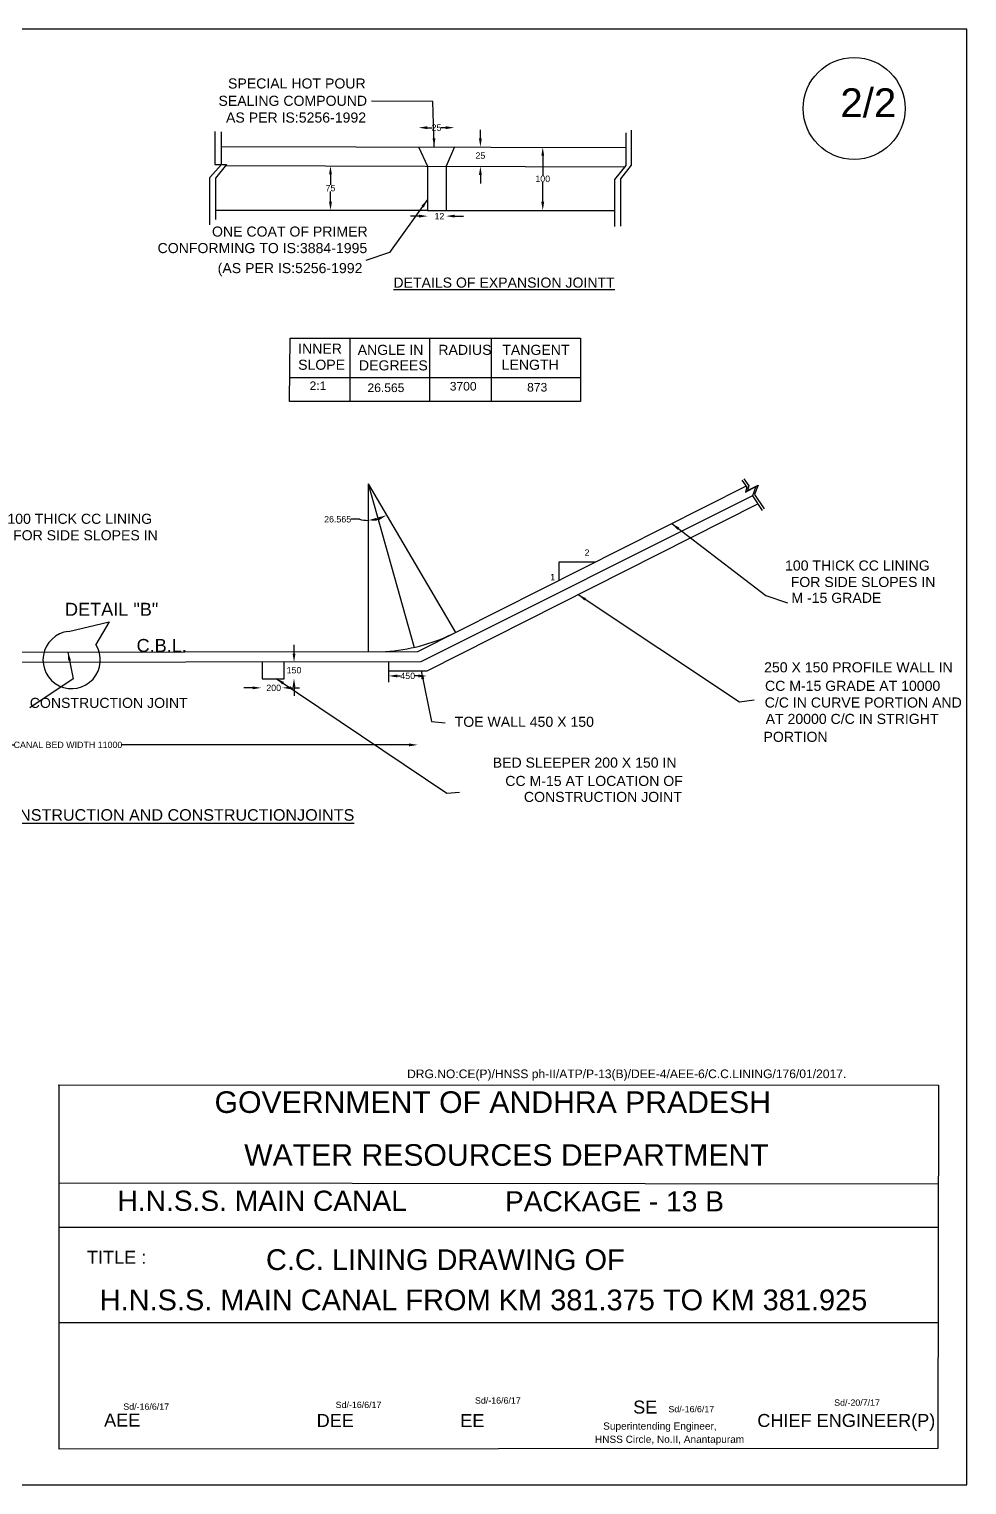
# Model space of a CAD drawing. Header units: millimetres. Extents: x 593 to 8838, y 614 to 5667.
# Drawn here: x 5581 to 8838, y 614 to 5667 of the extents above; entities that cross this region are included whole.
import ezdxf

# ---------------------------------------------------------------- set-up
doc = ezdxf.new("R2010")
doc.units = ezdxf.units.MM
doc.header["$MEASUREMENT"] = 0
for name, color, linetype in [('DIMENSION', 7, 'Continuous'), ('DRAWING', 2, 'Continuous'), ('TEXT', 7, 'Continuous')]:
    doc.layers.add(name, color=color, linetype=linetype)
doc.styles.get("Standard").update_dxf_attribs({"font": 'arial.ttf', "height": 22})
doc.dimstyles.get("Standard").update_dxf_attribs({"dimtxt": 200, "dimasz": 110, "dimexe": 0.18, "dimexo": 0.0625, "dimgap": 0.09, "dimtad": 0, "dimtih": 1, "dimtoh": 1, "dimdec": 0, "dimzin": 0, "dimdsep": 46, "dimtxsty": 'Standard', "dimblk": 'OBLIQUE', "dimcen": 0.09, "dimse1": 1, "dimse2": 1, "dimadec": 0, "dimazin": 0, "dimtfac": 1, "dimtdec": 0, "dimtofl": 0, "dimtmove": 0, "dimatfit": 3, "dimfxl": 1, "dimtolj": 1, "dimtzin": 0, "dimarcsym": 0})

# ---------------------------------------------------------------- blocks, each defined once
blk = doc.blocks.new('*D60')
at = {"layer": 'Defpoints', "color": 0}
for p in [(6625.7, 5192.7), (6625.7, 5037.9), (6628, 5037.9)]:
    blk.add_point(p, dxfattribs=at)
at = {"layer": 'DIMENSION', "color": 0, "lineweight": -2}
for p, q in [((6628, 5162.7), (6628, 5126.6)), ((6628, 5067.9), (6628, 5104))]:
    blk.add_line(p, q, dxfattribs=at)
at = {"layer": 'DIMENSION', "color": 0}
for points in [[(6623, 5162.7), (6633, 5162.7), (6628, 5192.7)], [(6623, 5067.9), (6633, 5067.9), (6628, 5037.9)]]:
    blk.add_solid(points, dxfattribs=at)
at = {"layer": 'DIMENSION', "color": 0, "insert": (6628, 5115.3), "char_height": 22, "attachment_point": 5}
blk.add_mtext('\\A1;75', dxfattribs=at)
blk = doc.blocks.new('*D61')
at = {"layer": 'Defpoints', "color": 0}
for p in [(7058.5, 5325.1), (6933.9, 5258.6), (7058.5, 5258.3)]:
    blk.add_point(p, dxfattribs=at)
at = {"layer": 'DIMENSION', "color": 0, "lineweight": -2}
for p, q in [((6963.9, 5325.1), (6980.1, 5325.1)), ((7028.5, 5325.1), (7012.4, 5325.1))]:
    blk.add_line(p, q, dxfattribs=at)
at = {"layer": 'DIMENSION', "color": 0}
for points in [[(6963.9, 5330.1), (6963.9, 5320.1), (6933.9, 5325.1)], [(7028.5, 5330.1), (7028.5, 5320.1), (7058.5, 5325.1)]]:
    blk.add_solid(points, dxfattribs=at)
at = {"layer": 'DIMENSION', "color": 0, "insert": (6996.2, 5325.1), "char_height": 22, "attachment_point": 5}
blk.add_mtext('\\A1;25', dxfattribs=at)
blk = doc.blocks.new('*D62')
at = {"layer": 'Defpoints', "color": 0}
for p in [(7143.8, 5258), (7143.6, 5190.9), (7148.6, 5190.9)]:
    blk.add_point(p, dxfattribs=at)
at = {"layer": 'DIMENSION', "color": 0, "lineweight": -2}
for p, q in [((7148.6, 5288), (7148.6, 5318)), ((7148.6, 5160.9), (7148.6, 5130.9))]:
    blk.add_line(p, q, dxfattribs=at)
at = {"layer": 'DIMENSION', "color": 0}
for points in [[(7143.6, 5288), (7153.6, 5288), (7148.6, 5258)], [(7143.6, 5160.9), (7153.6, 5160.9), (7148.6, 5190.9)]]:
    blk.add_solid(points, dxfattribs=at)
at = {"layer": 'DIMENSION', "color": 0, "insert": (7148.6, 5228), "char_height": 22, "attachment_point": 5}
blk.add_mtext('\\A1;25', dxfattribs=at)
blk = doc.blocks.new('*D63')
at = {"layer": 'Defpoints', "color": 0}
for p in [(7369.3, 5257.5), (7365.2, 5037.9), (7369.3, 5037.9)]:
    blk.add_point(p, dxfattribs=at)
at = {"layer": 'DIMENSION', "color": 0, "lineweight": -2}
for p, q in [((7365.2, 5227.5), (7365.2, 5159)), ((7365.2, 5067.9), (7365.2, 5136.4))]:
    blk.add_line(p, q, dxfattribs=at)
at = {"layer": 'DIMENSION', "color": 0}
for points in [[(7360.2, 5227.5), (7370.2, 5227.5), (7365.2, 5257.5)], [(7360.2, 5067.9), (7370.2, 5067.9), (7365.2, 5037.9)]]:
    blk.add_solid(points, dxfattribs=at)
at = {"layer": 'DIMENSION', "color": 0, "insert": (7365.2, 5147.7), "char_height": 22, "attachment_point": 5}
blk.add_mtext('\\A1;100', dxfattribs=at)
blk = doc.blocks.new('*D64')
at = {"layer": 'Defpoints', "color": 0}
for p in [(6965.5, 5037.9), (7029.7, 5037.9), (7029.7, 5018.1)]:
    blk.add_point(p, dxfattribs=at)
at = {"layer": 'DIMENSION', "color": 0, "lineweight": -2}
for p, q in [((6935.5, 5018.1), (6905.5, 5018.1)), ((7059.7, 5018.1), (7089.7, 5018.1))]:
    blk.add_line(p, q, dxfattribs=at)
at = {"layer": 'DIMENSION', "color": 0}
for points in [[(6935.5, 5023.1), (6935.5, 5013.1), (6965.5, 5018.1)], [(7059.7, 5023.1), (7059.7, 5013.1), (7029.7, 5018.1)]]:
    blk.add_solid(points, dxfattribs=at)
at = {"layer": 'DIMENSION', "color": 0, "insert": (7006.5, 5018.1), "char_height": 22, "attachment_point": 5}
blk.add_mtext('\\A1;12', dxfattribs=at)
blk = doc.blocks.new('*D68')
at = {"layer": 'Defpoints', "color": 0}
for p in [(6387.5, 3403.5), (6460.7, 3403.5), (6460.7, 3380.5)]:
    blk.add_point(p, dxfattribs=at)
at = {"layer": 'DIMENSION', "color": 0, "lineweight": -2}
for p, q in [((6357.5, 3380.5), (6327.5, 3380.5)), ((6490.7, 3380.5), (6520.7, 3380.5))]:
    blk.add_line(p, q, dxfattribs=at)
at = {"layer": 'DIMENSION', "color": 0}
for points in [[(6357.5, 3385.5), (6357.5, 3375.5), (6387.5, 3380.5)], [(6490.7, 3385.5), (6490.7, 3375.5), (6460.7, 3380.5)]]:
    blk.add_solid(points, dxfattribs=at)
at = {"layer": 'DIMENSION', "color": 0, "insert": (6430.7, 3380.5), "char_height": 22, "attachment_point": 5}
blk.add_mtext('\\A1;200', dxfattribs=at)
blk = doc.blocks.new('*D69')
at = {"layer": 'Defpoints', "color": 0}
for p in [(6464.9, 3469.7), (6465.5, 3413.3), (6501.3, 3413.3)]:
    blk.add_point(p, dxfattribs=at)
at = {"layer": 'DIMENSION', "color": 0, "lineweight": -2}
for p, q in [((6501.3, 3499.7), (6501.3, 3529.7)), ((6501.3, 3383.3), (6501.3, 3353.3))]:
    blk.add_line(p, q, dxfattribs=at)
at = {"layer": 'DIMENSION', "color": 0}
for points in [[(6496.3, 3499.7), (6506.3, 3499.7), (6501.3, 3469.7)], [(6496.3, 3383.3), (6506.3, 3383.3), (6501.3, 3413.3)]]:
    blk.add_solid(points, dxfattribs=at)
at = {"layer": 'DIMENSION', "color": 0, "insert": (6501.3, 3441.5), "char_height": 22, "attachment_point": 5}
blk.add_mtext('\\A1;150', dxfattribs=at)
blk = doc.blocks.new('*D70')
at = {"layer": 'Defpoints', "color": 0}
for p in [(6829.8, 3415.8), (6962.6, 3421.8), (6962.6, 3418.1)]:
    blk.add_point(p, dxfattribs=at)
at = {"layer": 'DIMENSION', "color": 0, "lineweight": -2}
for p, q in [((6859.8, 3421.8), (6871.4, 3421.8)), ((6932.6, 3421.8), (6921, 3421.8))]:
    blk.add_line(p, q, dxfattribs=at)
at = {"layer": 'DIMENSION', "color": 0}
for points in [[(6859.8, 3426.8), (6859.8, 3416.8), (6829.8, 3421.8)], [(6932.6, 3426.8), (6932.6, 3416.8), (6962.6, 3421.8)]]:
    blk.add_solid(points, dxfattribs=at)
at = {"layer": 'DIMENSION', "color": 0, "insert": (6896.2, 3421.8), "char_height": 22, "attachment_point": 5}
blk.add_mtext('\\A1;450', dxfattribs=at)
blk = doc.blocks.new('*D71')
at = {"layer": 'Defpoints', "color": 0}
for p in [(4501.7, 3502.8), (6930.8, 3506.6), (6930.8, 3182.4)]:
    blk.add_point(p, dxfattribs=at)
at = {"layer": 'DIMENSION', "color": 0, "lineweight": -2}
for p, q in [((4531.7, 3182.4), (5528.9, 3182.4)), ((6900.8, 3182.4), (5903.6, 3182.4))]:
    blk.add_line(p, q, dxfattribs=at)
at = {"layer": 'DIMENSION', "color": 0}
for points in [[(4531.7, 3187.4), (4531.7, 3177.4), (4501.7, 3182.4)], [(6900.8, 3187.4), (6900.8, 3177.4), (6930.8, 3182.4)]]:
    blk.add_solid(points, dxfattribs=at)
at = {"layer": 'DIMENSION', "color": 0, "insert": (5716.2, 3182.4), "char_height": 22, "attachment_point": 5}
blk.add_mtext('\\A1;CANAL BED WIDTH 11000', dxfattribs=at)
blk = doc.blocks.new('*D86')
at = {"layer": 'Defpoints', "color": 0}
for p in [(6758.5, 4088.3), (6758.5, 4088.3), (6802.4, 3969.9), (7061.8, 3572.6), (6759.4, 3506.4)]:
    blk.add_point(p, dxfattribs=at)
at = {"layer": 'DIMENSION', "color": 0, "lineweight": -2}
blk.add_line((6728.9, 3965.5), (6698.9, 3965.5), dxfattribs=at)
for start, end in [(256.4447, 270.0903), (283.7358, 286.8221)]:
    blk.add_arc((6758.5, 4088.3), 126.3, start, end, dxfattribs=at)
at = {"layer": 'DIMENSION', "color": 0}
for points in [[(6789.1, 3960.6), (6787.9, 3970.6), (6758.7, 3962)], [(6793, 3972), (6797, 3962.8), (6822.5, 3979.4)]]:
    blk.add_solid(points, dxfattribs=at)
at = {"layer": 'DIMENSION', "color": 0, "insert": (6652.9, 3965.5), "char_height": 22, "attachment_point": 5}
blk.add_mtext('\\A1;26.565', dxfattribs=at)

msp = doc.modelspace()

# ---------------------------------------------------------------- linework, layer by layer
at = {"layer": 'DIMENSION', "color": 0}
msp.add_lwpolyline([(8838.3, 5667.2), (593.5, 5667.2), (593.5, 613.7), (8838.3, 613.7)], close=True, dxfattribs=at)
for points in [[(7422.6, 3754.2), (7422.6, 3818.2), (7549.6, 3818.2)], [(6390.4, 3469.6), (6390.4, 3411.8), (6467.2, 3411.8), (6467.2, 3469.7)]]:
    msp.add_lwpolyline(points, dxfattribs=at)
msp.add_circle((8446.7, 5391.8), 177, dxfattribs=at)
at = {"layer": 'DRAWING', "color": 0}
for points in [[(6209.2, 4987.8), (6209.2, 5151.8), (6248.9, 5197.1), (6248.9, 5311.2)], [(6226.3, 5311.7), (6226.3, 5197.1), (6266.8, 5197.1), (6228.2, 5149.8), (6228.2, 5006.1)], [(7653.3, 5307.5), (7653.3, 5193.3), (7614, 5145.2), (7614, 4982.4)], [(7636.5, 4983), (7636.5, 5148), (7673.6, 5195.4), (7673.6, 5316.8)], [(6933.9, 5258.6), (6965.5, 5191.5), (6965.5, 5037.9), (6228.2, 5037.9)], [(6248.9, 5260.3), (7653.3, 5256.8)], [(7058.5, 5258.3), (7029.7, 5191.3), (7029.7, 5037.9)], [(6264.2, 5194), (7649.9, 5189.1)], [(6965.5, 5037.9), (7614, 5037.9)], [(6488.1, 4594.4), (7496.2, 4594.4), (7496.2, 4374.6), (6485.9, 4374.6), (6488.1, 4594.4)], [(6695.2, 4594.4), (6695.2, 4374.6)], [(6971.8, 4594.4), (6971.8, 4374.6)], [(7186.5, 4594.4), (7186.5, 4374.6)], [(6486.7, 4457.9), (7496.2, 4457.9)], [(3283.2, 4117.5), (4501.7, 3502.8), (6930.8, 3506.6), (8071.1, 4080.6)], [(8056.3, 4101.2), (8073.8, 4076.8), (8069.6, 4060), (8105.8, 4078.9), (8093.2, 4046.8), (8126.7, 3996.2)], [(8063.4, 4106.6), (8080.9, 4082.3), (8076.7, 4065.5), (8112.9, 4084.3), (8100.3, 4052.2), (8133.8, 4001.7)], [(8093.2, 4046.8), (6941.8, 3470.3), (4493, 3467.5), (3276.8, 4079.5)], [(6758.5, 4088.3), (6759.4, 3506.4)], [(6758.5, 4088.3), (7061.8, 3572.6)], [(6758.5, 4088.3), (6918.2, 3520.9)], [(6829.8, 3440.1), (6963.8, 3440.1), (8111.7, 4018.8)], [(5718.5, 3576.5), (5859.5, 3609.5), (5813.3, 3530.7)], [(6829.8, 3470.1), (6829.8, 3400)], [(5682, 2002.2), (8739.3, 2001.6), (8737.6, 739.5), (5685.4, 737.8), (5685.6, 2002.2)], [(5685.6, 1662.4), (8738.8, 1658.3)], [(8738.6, 1507.7), (5685.5, 1507.7)], [(5685.5, 1177.7), (8738.2, 1177.7)]]:
    msp.add_lwpolyline(points, dxfattribs=at)
for centre, radius, start, end in [((5729.1, 3477.4), 99.6, 96.1211, 32.3482), ((6776.9, 4141.4), 636.3, 273.816, 295.4458)]:
    msp.add_arc(centre, radius, start, end, dxfattribs=at)

# ---------------------------------------------------------------- texts
at = {"layer": 'DIMENSION', "color": 0}
for s, p in [('2', (7510.4, 3838.8)), ('1', (7391.2, 3754.2))]:
    msp.add_text(s, height=22, dxfattribs=at).set_placement(p)
at = {"layer": 'DIMENSION'}
for s, height, p in [('DRG.NO:CE(P)/HNSS ph-II/ATP/P-13(B)/DEE-4/AEE-6/C.C.LINING/176/01/2017.', 30, (6894, 2025.6)), ('Sd/-16/6/17', 22, (7129.9, 895.7)), ('Sd/-20/7/17', 22, (8377.4, 888.2)), ('Sd/-16/6/17', 22, (5908.5, 874.2)), ('Sd/-16/6/17', 22, (6646, 880.6)), ('Sd/-16/6/17', 22, (7801.7, 865.6))]:
    msp.add_text(s, height=height, dxfattribs=at).set_placement(p)
at = {"layer": 'TEXT', "color": 0}
for s, height, p in [('SPECIAL HOT POUR', 35, (6272.1, 5461.1)), ('2/2', 100, (8398.8, 5361.6)), ('SEALING COMPOUND', 35, (6238.9, 5400.9)), ('   AS PER IS:5256-1992', 35, (6224.4, 5342.8)), ('ONE COAT OF PRIMER', 35, (6216.5, 4947)), ('CONFORMING TO IS:3884-1995', 35, (6027.5, 4889.6)), ('(AS PER IS:5256-1992', 35, (6236.2, 4820.1)), ('%%UDETAILS OF EXPANSION JOINTT', 35, (6846.4, 4769.8)), ('INNER', 35, (6515.6, 4540.6)), ('ANGLE IN', 35, (6722.4, 4536.3)), ('RADIUS', 35, (7002.6, 4536.3)), ('TANGENT', 35, (7224.6, 4536.3)), ('SLOPE', 35, (6515.6, 4484.6)), ('DEGREES', 35, (6726.8, 4482.5)), ('LENGTH', 35, (7222.4, 4484.6)), ('2:1', 30, (6555.4, 4414.1)), ('26.565', 30, (6756.5, 4407.3)), ('3700', 30, (7042.2, 4412.4)), ('873', 30, (7310.9, 4409)), ('100 THICK CC LINING', 35, (5505.9, 3949.9)), ('FOR SIDE SLOPES IN', 35, (5525.6, 3892.7)), ('100 THICK CC LINING', 35, (8206.7, 3787.7)), ('FOR SIDE SLOPES IN', 35, (8226.4, 3730.5)), (' M -15 GRADE', 35, (8215.1, 3675.5)), ('DETAIL "B"', 45, (5705.9, 3630.8)), ('C.B.L.', 45, (5954.5, 3505.1)), ('250 X 150 PROFILE WALL IN', 35, (8134, 3434.3)), ('CC M-15 GRADE AT 10000', 35, (8137.2, 3370)), ('CONSTRUCTION JOINT', 35, (5583.6, 3310.8)), ('C/C IN CURVE PORTION AND', 35, (8136.1, 3312.1)), ('AT 20000 C/C IN STRIGHT', 35, (8139.3, 3255.2)), ('TOE WALL 450 X 150', 35, (7059.3, 3245.2)), ('PORTION', 35, (8131.8, 3193)), ('BED SLEEPER 200 X 150 IN', 35, (7191.4, 3103.5)), ('   CC M-15 AT LOCATION OF', 35, (7194.4, 3039.8)), ('        CONSTRUCTION JOINT', 35, (7191.1, 2984.4)), ('%%UDETAILS OFCONSTRUCTION AND CONSTRUCTIONJOINTS', 40, (5137, 2919.3)), ('GOVERNMENT OF ANDHRA PRADESH', 75, (6225.4, 1904.9)), ('WATER RESOURCES DEPARTMENT', 75, (6328.1, 1721.4)), ('H.N.S.S. MAIN CANAL', 70, (5888.2, 1565)), ('PACKAGE - 13 B', 70, (7233.9, 1563.1)), ('TITLE :', 45, (5782.2, 1381.2)), ('C.C. LINING DRAWING OF ', 72, (6403.9, 1359.5)), ('H.N.S.S. MAIN CANAL FROM KM 381.375 TO KM 381.925', 72, (5826.4, 1219.8)), ('AEE', 45, (5841.8, 816.1)), ('DEE', 45, (6580, 814.6)), ('EE', 45, (7078.7, 814.5)), ('SE', 45, (7679.2, 861.2)), ('CHIEF ENGINEER(P)', 45, (8110.4, 814.8)), ('Superintending Engineer,', 25, (7575.1, 805.3)), ('HNSS Circle, No.II, Anantapuram', 25, (7546.5, 759.5))]:
    msp.add_text(s, height=height, dxfattribs=at).set_placement(p)

# ---------------------------------------------------------------- dimensions: what is measured, and where the dimension line sits
at = {"layer": 'DIMENSION', "color": 0}
for base, p1, p2, text, picture, middle in [((7058.5, 5325.1), (6933.9, 5258.6), (7058.5, 5258.3), '25', '*D61', (6996.2, 5325.1)), ((6930.8, 3182.4), (4501.7, 3502.8), (6930.8, 3506.6), 'CANAL BED WIDTH 11000', '*D71', (5716.2, 3182.4)), ((6962.6, 3421.8), (6829.8, 3415.8), (6962.6, 3418.1), '450', '*D70', (6896.2, 3421.8))]:
    dim = msp.add_linear_dim(base=base, p1=p1, p2=p2, text=text, dimstyle='Standard', override={"dimtxt": 22, "dimasz": 30, "dimarcsym": 1}, dxfattribs=at)
    dim.commit()
    dim.dimension.update_dxf_attribs({"geometry": picture, "text_midpoint": middle})
dim = msp.add_linear_dim(base=(7148.6, 5190.9), p1=(7143.8, 5258), p2=(7143.6, 5190.9), angle=90, text='25', dimstyle='Standard', override={"dimtxt": 22, "dimasz": 30, "dimarcsym": 1}, dxfattribs=at)
dim.commit()
dim.dimension.update_dxf_attribs({"geometry": '*D62', "text_midpoint": (7148.6, 5228), "dimtype": 160})
for base, p1, p2, text, picture, middle in [((7365.2, 5037.9), (7369.3, 5257.5), (7369.3, 5037.9), '100', '*D63', (7365.2, 5147.7)), ((6628, 5037.9), (6625.7, 5192.7), (6625.7, 5037.9), '75', '*D60', (6628, 5115.3)), ((6501.3, 3413.3), (6464.9, 3469.7), (6465.5, 3413.3), '150', '*D69', (6501.3, 3441.5))]:
    dim = msp.add_linear_dim(base=base, p1=p1, p2=p2, angle=90, text=text, dimstyle='Standard', override={"dimtxt": 22, "dimasz": 30, "dimarcsym": 1}, dxfattribs=at)
    dim.commit()
    dim.dimension.update_dxf_attribs({"geometry": picture, "text_midpoint": middle})
for base, p1, p2, text, picture, middle in [((7029.7, 5018.1), (6965.5, 5037.9), (7029.7, 5037.9), '12', '*D64', (7006.5, 5018.1)), ((6460.7, 3380.5), (6387.5, 3403.5), (6460.7, 3403.5), '200', '*D68', (6430.7, 3380.5))]:
    dim = msp.add_linear_dim(base=base, p1=p1, p2=p2, text=text, dimstyle='Standard', override={"dimtxt": 22, "dimasz": 30, "dimarcsym": 1}, dxfattribs=at)
    dim.commit()
    dim.dimension.update_dxf_attribs({"geometry": picture, "text_midpoint": middle, "dimtype": 160})
dim = msp.add_angular_dim_2l(base=(6802.4, 3969.9), line1=((6758.5, 4088.3), (7061.8, 3572.6)), line2=((6758.5, 4088.3), (6759.4, 3506.4)), text='26.565', dimstyle='Standard', override={"dimtxt": 22, "dimasz": 30, "dimarcsym": 1}, dxfattribs=at)
dim.commit()
dim.dimension.update_dxf_attribs({"geometry": '*D86', "text_midpoint": (6652.9, 3965.5)})

# ---------------------------------------------------------------- leaders
for points in [[(6988.3, 5258.4), (6983.5, 5416), (6770.1, 5417.4)], [(6965.5, 5075.6), (6832.7, 4892.2), (6751.1, 4864.5)], [(7813.1, 3950.7), (8140.5, 3700.7), (8215.1, 3675.5)], [(7487.7, 3704.2), (8048.8, 3332.4), (8099.7, 3339.2)], [(5716.2, 3504.7), (5734.1, 3411.8), (5583.6, 3310.8)], [(6943.1, 3440.1), (6978.3, 3263.5), (7026.7, 3259.3)], [(6439, 3413.2), (7032, 3014.8), (7075.8, 3018)]]:
    msp.add_leader(points, dimstyle='Standard', override={"dimtxt": 22, "dimasz": 30, "dimgap": 0.09, "dimtad": 0, "dimarcsym": 1}, dxfattribs=at)

doc.saveas('drawing.dxf')
